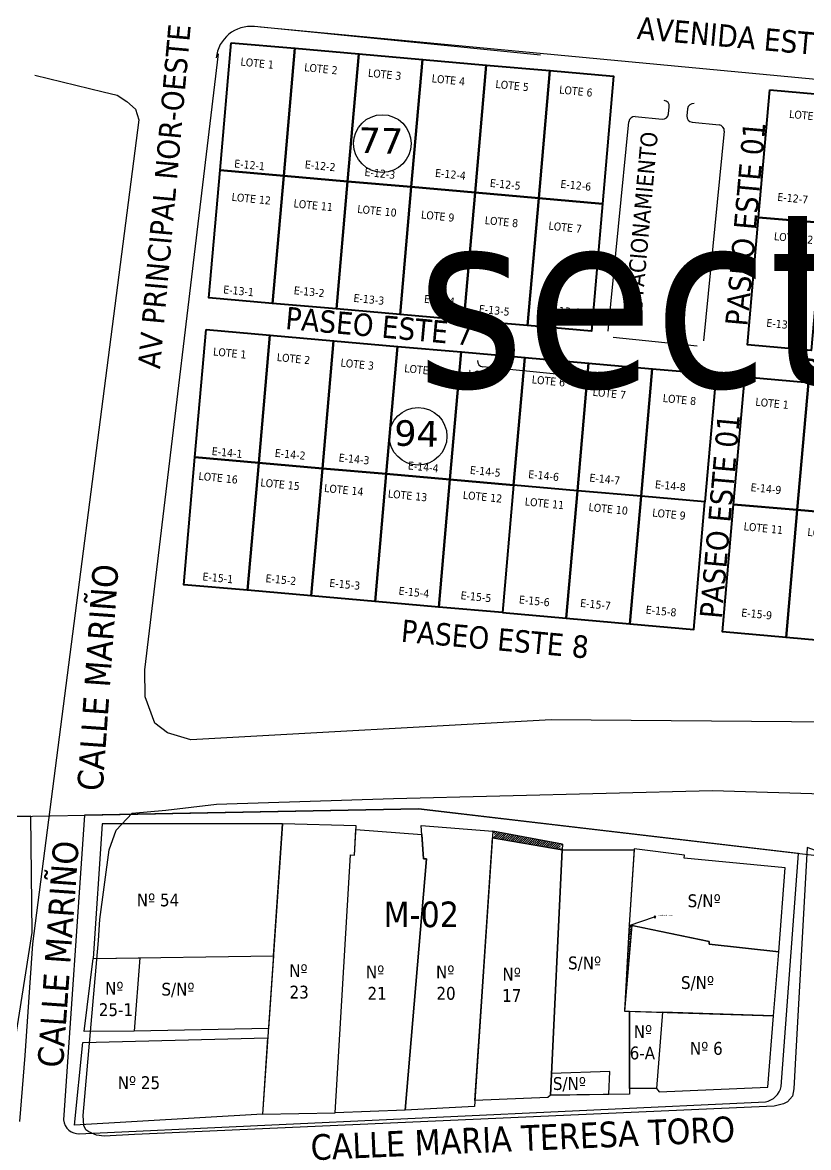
# Model space of a CAD drawing. Header units: metres. Extents: x 2 to 659295185, y -28 to 1124222152.
# Drawn here: x 659811.4 to 659934.2, y 1125414.8 to 1125590.5 of the extents above; entities that cross this region are included whole.
import ezdxf

# ---------------------------------------------------------------- set-up
doc = ezdxf.new("R2010")
doc.units = ezdxf.units.M
doc.header["$MEASUREMENT"] = 0
doc.linetypes.add('HIDDEN', pattern=[0.375, 0.25, -0.125])
for name, color, linetype in [('CALLES', 1, 'CONTINUOUS'), ('División Parroquial', 130, 'CONTINUOUS'), ('MANZANA', 30, 'CONTINUOUS'), ('Numero de manzana', 6, 'CONTINUOUS'), ('Parcelas', 140, 'CONTINUOUS'), ('TEXTOS', 7, 'CONTINUOUS')]:
    doc.layers.add(name, color=color, linetype=linetype)
doc.styles.add('ROMAN', font='verdana.ttf')
doc.styles.get("Standard").update_dxf_attribs({"font": 'tahoma.ttf'})
pattern_1 = [(50, (0, 0), (7.172601826, -0.62752135), [0.75, -8.25]), (355, (0, 0), (-1.387513336, 7.521921337), [0.6, -6.6]), (100.45144446, (0.598, -0.052), (5.785088467, 6.89439991), [0.63740192, -7.01142112]), (46.1842, (0, 2), (10.672413307, -1.65519281), [1.125, -12.375]), (96.6356355, (0.889, 1.862), (9.34661946, 9.74118601), [0.95610342, -10.5171376]), (351.184164, (0, 2), (9.34661945, 9.741186), [0.9, -9.90000001]), (21, (1, 1.5), (5.96907052, -4.026188907), [0.75, -8.25]), (326, (1, 1.5), (2.43315332, 7.25150045), [0.6, -6.6]), (71.45144474, (1.4974, 1.1645), (8.402223767, 3.225311528), [0.6374019, -7.01142112]), (37.5, (0, 0), (0.121598553, 3.3289385383), [0, -6.52, 0, -6.7, 0, -6.625]), (7.5, (0, 0), (2.630695374, 3.944117119), [0, -3.82, 0, -6.37, 0, -2.525]), (327.5, (-2.23, 0), (5.3382243617, -0.2255487173), [0, -2.5, 0, -7.8, 0, -10.35]), (317.5, (-3.23, 0), (5.831861693, 1.001049823), [0, -3.25, 0, -5.18, 0, -7.35])]

msp = doc.modelspace()

# ---------------------------------------------------------------- hatches: boundary and pattern name
at = {"layer": 'División Parroquial', "lineweight": 0, "transparency": 33554666}
h = msp.add_hatch(dxfattribs=at)
h.set_pattern_fill('AR-CONC', color=256)
h.set_pattern_definition(pattern_1)
h.paths.add_polyline_path([(659999.1244, 1125529.2988), (659989.1624, 1125530.1703), (659987.4193, 1125510.2464), (659997.3812, 1125509.3749)], flags=16)
h.paths.add_polyline_path([(659853.4654, 1125504.454), (660022.6101, 1125504.454), (660022.6101, 1125564.2894), (659853.4654, 1125564.2894)], flags=9)
h = msp.add_hatch(dxfattribs=at)
h.set_pattern_fill('AR-CONC', color=256)
h.set_pattern_definition(pattern_1)
h.paths.add_polyline_path([(660008.9388, 1125528.0544), (659999.1382, 1125528.9118), (659997.4087, 1125509.1433), (660007.2093, 1125508.2858), (660007.2165, 1125508.3677)], flags=16)
h.paths.add_polyline_path([(659853.4654, 1125504.454), (660022.6101, 1125504.454), (660022.6101, 1125564.2894), (659853.4654, 1125564.2894)], flags=9)

# ---------------------------------------------------------------- linework, layer by layer
at = {"layer": 'MANZANA'}
for p, q in [((659892.3239, 1125585.446), (659847.6326, 1125589.8978)), ((659912.345, 1125576.2404), (659912.4559, 1125577.3543)), ((659915.3206, 1125577.069), (659915.2096, 1125575.9551)), ((659902.8846, 1125542.2987), (659906.1444, 1125575.0243)), ((659907.1428, 1125575.8417), (659911.3467, 1125575.423)), ((659916.0271, 1125574.9567), (659920.231, 1125574.538)), ((659921.0484, 1125573.5397), (659917.7886, 1125540.8141)), ((659916.7903, 1125539.9966), (659903.702, 1125541.3004)), ((659896.3953, 1125535.4358), (659883.3071, 1125536.7395))]:
    msp.add_line(p, q, dxfattribs=at)
at = {"layer": 'MANZANA', "lineweight": -2}
for p, q in [((659848.5385, 1125589.8547), (660063.5464, 1125569.5888)), ((659830.4946, 1125489.3899), (659842.0014, 1125585.626)), ((659813.3102, 1125582.331), (659823.9556, 1125579.7215)), ((659823.9556, 1125579.7215), (659826.149, 1125579.1816)), ((659826.149, 1125579.1816), (659827.6828, 1125578.1918)), ((659827.6828, 1125578.1918), (659829.0021, 1125576.9821)), ((659829.0021, 1125576.9821), (659829.5628, 1125575.3224)), ((659829.5628, 1125575.3224), (659812.9392, 1125446.6186)), ((659830.5111, 1125485.1907), (659830.4946, 1125489.3899)), ((659832.0695, 1125481.1016), (659830.5111, 1125485.1907)), ((659893.9711, 1125481.6015), (659837.6685, 1125478.4721)), ((659937.806, 1125481.2515), (659893.9711, 1125481.6015)), ((659834.0485, 1125479.5619), (659832.0695, 1125481.1016)), ((659837.6685, 1125478.4721), (659834.0485, 1125479.5619)), ((659841.6595, 1125468.4342), (659869.3737, 1125469.324)), ((659869.3737, 1125469.324), (659919.2199, 1125470.5437)), ((659919.2199, 1125470.5437), (660098.9463, 1125465.3848)), ((659806.154, 1125466.419), (659873.268, 1125467.69)), ((659828.5156, 1125467.0444), (659833.7682, 1125467.5043)), ((659833.7682, 1125467.5043), (659841.6595, 1125468.4342)), ((659873.268, 1125467.69), (660051.935, 1125446.715)), ((659914.7769, 1125460.0041), (659914.8262, 1125460.4514)), ((659938.3388, 1125460.0814), (659934.0104, 1125461.6672))]:
    msp.add_line(p, q, dxfattribs=at)
at = {"layer": 'MANZANA', "linetype": 'Continuous'}
msp.add_lwpolyline([(659820.1584, 1125416.9262), (659927.4765, 1125421.9318, 0.30529144), (659929.9458, 1125424.3326), (659932.6714, 1125460.7162), (659873.268, 1125467.69), (659821.0656, 1125466.7014), (659817.7578, 1125419.1012, 0.39864469), (659820.2955, 1125416.9326)], format="xyb", dxfattribs=at)
msp.add_lwpolyline([(659820.1584, 1125416.9262), (659927.4765, 1125421.9318, 0.30529144), (659929.9458, 1125424.3326), (659932.6714, 1125460.7162), (659873.268, 1125467.69), (659821.0656, 1125466.7014), (659817.7578, 1125419.1012, 0.39864469), (659820.2955, 1125416.9326)], format="xyb", dxfattribs=at)
msp.add_lwpolyline([(659820.1584, 1125416.9262), (659927.4765, 1125421.9318, 0.30529144), (659929.9458, 1125424.3326), (659932.6714, 1125460.7162), (659873.268, 1125467.69), (659821.0656, 1125466.7014), (659817.7578, 1125419.1012, 0.39864469), (659820.2955, 1125416.9326)], format="xyb", dxfattribs=at)
msp.add_lwpolyline([(659820.1584, 1125416.9262), (659927.4765, 1125421.9318, 0.30529144), (659929.9458, 1125424.3326), (659932.6714, 1125460.7162), (659873.268, 1125467.69), (659821.0656, 1125466.7014), (659817.7578, 1125419.1012, 0.39864469), (659820.2955, 1125416.9326)], format="xyb", dxfattribs=at)
msp.add_lwpolyline([(659808.1914, 1125418.5509), (659812.864, 1125448.387), (659812.864, 1125448.387), (659812.663, 1125466.5423), (659806.154, 1125466.419), (659806.4957, 1125460.898), (659780.8263, 1125461.6626), (659778.6767, 1125452.9411), (659743.9696, 1125452.9737), (659745.4892, 1125462.3122), (659704.958, 1125464.202), (659704.1751, 1125443.1964), (659694.5526, 1125441.6882), (659681.4932, 1125436.1892), (659681.047, 1125436.2843), (659656.419, 1125425.6649), (659641.0467, 1125418.0838), (659629.9952, 1125412.1368)], dxfattribs=at)
at = {"layer": 'MANZANA'}
for centre, radius, start, end in [((659847.09, 1125584.4504), 5.4743, 84.311449, 174.311449), ((659911.5481, 1125577.4448), 0.9124, 354.311449, 84.311449), ((659916.2285, 1125576.9786), 0.9124, 84.311449, 174.311449), ((659911.4371, 1125576.3309), 0.9124, 264.311449, 354.311449), ((659907.0523, 1125574.9338), 0.9124, 84.311449, 174.311449), ((659916.1175, 1125575.8646), 0.9124, 174.311449, 264.311449), ((659920.1405, 1125573.6301), 0.9124, 354.311449, 84.311449), ((659883.3975, 1125537.6474), 0.9124, 174.311449, 264.311449), ((659896.8797, 1125535.6551), 0.9124, 264.311449, 354.311449)]:
    msp.add_arc(centre, radius, start, end, dxfattribs=at)
at = {"layer": 'Numero de manzana', "lineweight": -2}
for centre in [(659867.6147, 1125571.6225), (659873.1986, 1125525.8956)]:
    msp.add_circle(centre, 4.5001, dxfattribs=at)
at = {"layer": 'Parcelas', "lineweight": -2}
for p, q in [((659826.0088, 1125464.375), (659828.5156, 1125467.0444)), ((659823.8371, 1125465.3286), (659822.3844, 1125444.3388)), ((659851.9871, 1125465.3286), (659823.8371, 1125465.3286)), ((659824.9286, 1125461.2756), (659826.0088, 1125464.375)), ((659851.9871, 1125465.3286), (659848.8726, 1125419.9955)), ((659850.5717, 1125444.7272), (659851.9871, 1125465.3286)), ((659863.5132, 1125465.0288), (659851.9871, 1125465.3286)), ((659863.2443, 1125460.4467), (659863.5132, 1125465.0288)), ((659863.2443, 1125460.4467), (659863.4816, 1125464.4897)), ((659863.4816, 1125464.4897), (659873.7799, 1125463.6811)), ((659874.0363, 1125459.8797), (659873.685, 1125465.0879)), ((659873.685, 1125465.0879), (659884.8716, 1125464.2229)), ((659873.7799, 1125463.6811), (659874.0363, 1125459.8797)), ((659884.8716, 1125464.2229), (659882.008, 1125421.1881)), ((659884.8397, 1125463.7434), (659884.8448, 1125463.7485)), ((659884.8649, 1125464.1222), (659884.9508, 1125464.208)), ((659895.7713, 1125462.1778), (659884.8716, 1125464.2229)), ((659884.9525, 1125463.1491), (659885.8438, 1125464.0405)), ((659885.038, 1125463.9417), (659885.2485, 1125464.1522)), ((659885.1425, 1125463.6927), (659885.5462, 1125464.0963)), ((659885.2537, 1125463.0968), (659886.1415, 1125463.9846)), ((659885.555, 1125463.0445), (659886.4392, 1125463.9287)), ((659885.8563, 1125462.9922), (659886.7369, 1125463.8729)), ((659886.1575, 1125462.9399), (659887.0346, 1125463.817)), ((659886.4588, 1125462.8876), (659887.3323, 1125463.7612)), ((659886.7601, 1125462.8353), (659887.63, 1125463.7053)), ((659887.0613, 1125462.7831), (659887.9277, 1125463.6495)), ((659882.0697, 1125422.116), (659884.8019, 1125463.1752)), ((659884.8019, 1125463.1752), (659895.7285, 1125461.2788)), ((659884.8145, 1125463.3647), (659884.8272, 1125463.3774)), ((659887.3626, 1125462.7308), (659888.2254, 1125463.5936)), ((659887.6638, 1125462.6785), (659888.5231, 1125463.5377)), ((659887.9651, 1125462.6262), (659888.8208, 1125463.4819)), ((659888.2664, 1125462.5739), (659889.1185, 1125463.426)), ((659888.5676, 1125462.5216), (659889.4162, 1125463.3702)), ((659888.8689, 1125462.4693), (659889.7139, 1125463.3143)), ((659889.1702, 1125462.417), (659890.0116, 1125463.2585)), ((659889.4714, 1125462.3648), (659890.3093, 1125463.2026)), ((659889.7727, 1125462.3125), (659890.607, 1125463.1467)), ((659890.074, 1125462.2602), (659890.9047, 1125463.0909)), ((659890.3752, 1125462.2079), (659891.2024, 1125463.035)), ((659890.6765, 1125462.1556), (659891.5001, 1125462.9792)), ((659890.9778, 1125462.1033), (659891.7978, 1125462.9233)), ((659891.279, 1125462.051), (659892.0955, 1125462.8675)), ((659891.5803, 1125461.9987), (659892.3932, 1125462.8116)), ((659891.8816, 1125461.9465), (659892.6909, 1125462.7557)), ((659892.1828, 1125461.8942), (659892.9885, 1125462.6999)), ((659892.4841, 1125461.8419), (659893.2862, 1125462.644)), ((659892.7854, 1125461.7896), (659893.5839, 1125462.5882)), ((659893.0866, 1125461.7373), (659893.8816, 1125462.5323)), ((659893.3879, 1125461.685), (659894.1793, 1125462.4765)), ((659893.6892, 1125461.6327), (659894.477, 1125462.4206)), ((659893.9904, 1125461.5804), (659894.7747, 1125462.3647)), ((659894.2917, 1125461.5281), (659895.0724, 1125462.3089)), ((659894.593, 1125461.4759), (659895.3701, 1125462.253)), ((659894.8942, 1125461.4236), (659895.4025, 1125461.9318)), ((659895.4994, 1125462.0288), (659895.6678, 1125462.1972)), ((659895.7002, 1125461.876), (659895.7598, 1125461.9356)), ((659895.7713, 1125462.1778), (659895.7285, 1125461.2788)), ((659823.4361, 1125450.4278), (659824.9286, 1125461.2756)), ((659860.2508, 1125420.1954), (659862.6162, 1125460.496)), ((659860.2508, 1125420.1954), (659862.6162, 1125460.496)), ((659862.6162, 1125460.496), (659863.2443, 1125460.4467)), ((659862.6162, 1125460.496), (659863.2443, 1125460.4467)), ((659895.7285, 1125461.2788), (659893.9085, 1125422.982)), ((659893.9085, 1125422.982), (659895.7285, 1125461.2788)), ((659895.1955, 1125461.3713), (659895.391, 1125461.5668)), ((659895.4967, 1125461.319), (659895.7421, 1125461.5644)), ((659895.7285, 1125461.2788), (659906.9685, 1125461.3087)), ((659906.9767, 1125461.4284), (659906.1592, 1125449.5565)), ((659906.9685, 1125461.3087), (659906.1592, 1125449.5565)), ((659914.8262, 1125460.4514), (659906.9767, 1125461.4284)), ((659934.0104, 1125461.6672), (659932.1246, 1125427.8024)), ((659874.5263, 1125459.8797), (659871.1817, 1125420.642)), ((659871.1817, 1125420.642), (659874.5263, 1125459.8797)), ((659874.0363, 1125459.8797), (659874.5263, 1125459.8797)), ((659874.5263, 1125459.8797), (659874.0363, 1125459.8797)), ((659930.5449, 1125458.4948), (659914.7769, 1125460.0041)), ((659929.5654, 1125445.3513), (659930.5449, 1125458.4948)), ((659823.2382, 1125447.1085), (659823.4361, 1125450.4278)), ((659906.1592, 1125449.4622), (659910.1449, 1125450.8127)), ((659910.1095, 1125450.916), (659910.2074, 1125450.63)), ((659910.3288, 1125450.875), (659910.1095, 1125450.916)), ((659910.2074, 1125450.63), (659910.3288, 1125450.875)), ((659906.1592, 1125449.5565), (659905.4705, 1125436.1015)), ((659906.6197, 1125449.4622), (659905.4705, 1125436.1015)), ((659906.0529, 1125447.48), (659906.4865, 1125447.9135)), ((659906.072, 1125447.8526), (659906.5197, 1125448.3003)), ((659906.0911, 1125448.2252), (659906.553, 1125448.6872)), ((659906.1101, 1125448.5979), (659906.5863, 1125449.074)), ((659906.1292, 1125448.9705), (659906.6195, 1125449.4608)), ((659906.1483, 1125449.3431), (659906.3272, 1125449.5221)), ((659906.1592, 1125449.5565), (659918.6693, 1125446.9932)), ((659918.6693, 1125446.9932), (659906.6197, 1125449.4622)), ((659812.9392, 1125446.6186), (659811.7023, 1125429.1422)), ((659820.8387, 1125419.7841), (659823.2382, 1125447.1085)), ((659905.9766, 1125445.9895), (659906.3534, 1125446.3662)), ((659905.9957, 1125446.3621), (659906.3866, 1125446.753)), ((659906.0148, 1125446.7347), (659906.4199, 1125447.1399)), ((659906.0339, 1125447.1074), (659906.4532, 1125447.5267)), ((659918.6693, 1125446.9932), (659918.6693, 1125446.5332)), ((659918.6693, 1125446.5332), (659918.6693, 1125446.9932)), ((659918.6693, 1125446.5332), (659929.5654, 1125445.3513)), ((659929.5654, 1125445.3513), (659918.6693, 1125446.5332)), ((659820.998, 1125432.9328), (659822.3844, 1125444.3388)), ((659820.998, 1125432.9328), (659822.3844, 1125444.3388)), ((659822.3844, 1125444.3388), (659850.5717, 1125444.7272)), ((659822.3844, 1125444.3388), (659850.5717, 1125444.7272)), ((659822.3844, 1125444.3388), (659850.5717, 1125444.7272)), ((659822.3844, 1125444.3388), (659829.7037, 1125444.4397)), ((659822.3844, 1125444.3388), (659829.7037, 1125444.4397)), ((659822.3844, 1125444.3388), (659829.7037, 1125444.4397)), ((659829.7037, 1125444.4397), (659828.8279, 1125432.9831)), ((659850.5717, 1125444.7272), (659849.7911, 1125433.364)), ((659905.8813, 1125444.1263), (659906.187, 1125444.4321)), ((659905.9003, 1125444.499), (659906.2203, 1125444.8189)), ((659905.9194, 1125444.8716), (659906.2536, 1125445.2057)), ((659905.9385, 1125445.2442), (659906.2868, 1125445.5926)), ((659905.9576, 1125445.6169), (659906.3201, 1125445.9794)), ((659928.7582, 1125435.3438), (659929.5654, 1125445.3513)), ((659905.805, 1125442.6358), (659906.0539, 1125442.8848)), ((659905.824, 1125443.0085), (659906.0872, 1125443.2716)), ((659905.8431, 1125443.3811), (659906.1205, 1125443.6584)), ((659905.8622, 1125443.7537), (659906.1537, 1125444.0453)), ((659905.7096, 1125440.7727), (659905.8876, 1125440.9507)), ((659905.7287, 1125441.1453), (659905.9208, 1125441.3375)), ((659905.7477, 1125441.5179), (659905.9541, 1125441.7243)), ((659905.7668, 1125441.8906), (659905.9874, 1125442.1111)), ((659905.7859, 1125442.2632), (659906.0207, 1125442.498)), ((659905.6333, 1125439.2822), (659905.7545, 1125439.4034)), ((659905.6524, 1125439.6548), (659905.7878, 1125439.7902)), ((659905.6714, 1125440.0274), (659905.821, 1125440.177)), ((659905.6905, 1125440.4001), (659905.8543, 1125440.5638)), ((659905.5379, 1125437.419), (659905.5881, 1125437.4692)), ((659905.557, 1125437.7917), (659905.6214, 1125437.8561)), ((659905.5761, 1125438.1643), (659905.6547, 1125438.2429)), ((659905.5951, 1125438.5369), (659905.6879, 1125438.6297)), ((659905.6142, 1125438.9096), (659905.7212, 1125439.0165)), ((659905.4705, 1125436.1015), (659906.2601, 1125436.0758)), ((659905.4705, 1125436.1015), (659928.7582, 1125435.3438)), ((659905.4807, 1125436.3012), (659905.4883, 1125436.3088)), ((659905.4998, 1125436.6738), (659905.5216, 1125436.6956)), ((659905.5189, 1125437.0464), (659905.5549, 1125437.0824)), ((659906.2601, 1125436.0758), (659906.2474, 1125423.1453)), ((659906.2483, 1125424.0053), (659906.2601, 1125436.0758)), ((659906.2601, 1125436.0758), (659911.4073, 1125435.9083)), ((659911.4073, 1125435.9083), (659910.4683, 1125424.0053)), ((659911.4073, 1125435.9083), (659910.4683, 1125424.0053)), ((659928.7582, 1125435.3438), (659911.4073, 1125435.9083)), ((659927.8425, 1125424.2014), (659928.7582, 1125435.3438)), ((659828.8279, 1125432.9831), (659820.998, 1125432.9328)), ((659828.8279, 1125432.9831), (659820.998, 1125432.9328)), ((659849.7911, 1125433.364), (659828.8279, 1125432.9831)), ((659819.5021, 1125418.2893), (659820.7869, 1125431.1956)), ((659820.7869, 1125431.1956), (659849.6773, 1125431.9412)), ((659849.6773, 1125431.9412), (659848.8726, 1125419.9955)), ((659811.7023, 1125429.1422), (659810.8695, 1125418.8542)), ((659932.1246, 1125427.8024), (659931.9267, 1125423.9332)), ((659894.068, 1125426.3382), (659893.9085, 1125422.982)), ((659903.152, 1125426.669), (659894.068, 1125426.3382)), ((659902.9977, 1125423.1023), (659903.152, 1125426.669)), ((659910.4683, 1125424.0053), (659906.2483, 1125424.0053)), ((659910.4683, 1125424.0053), (659910.8684, 1125423.4679)), ((659910.8684, 1125423.4679), (659927.8425, 1125424.2014)), ((659931.9267, 1125423.9332), (659931.7123, 1125422.8234)), ((659893.4804, 1125422.576), (659882.0697, 1125422.116)), ((659893.9085, 1125422.982), (659893.4804, 1125422.576)), ((659906.2474, 1125423.1453), (659893.9085, 1125422.982)), ((659893.9085, 1125422.982), (659902.9977, 1125423.1023)), ((659930.294, 1125421.6037), (659928.8675, 1125421.2638)), ((659930.9455, 1125421.9336), (659930.294, 1125421.6037)), ((659931.7123, 1125422.8234), (659930.9455, 1125421.9336)), ((659848.8726, 1125419.9955), (659819.5021, 1125418.2893)), ((659820.9541, 1125418.2344), (659820.8387, 1125419.7841)), ((659928.8675, 1125421.2638), (659828.8537, 1125416.8347)), ((659848.8726, 1125419.9955), (659860.2508, 1125420.1954)), ((659871.1817, 1125420.642), (659860.2508, 1125420.1954)), ((659882.008, 1125421.1881), (659871.1817, 1125420.642)), ((659821.284, 1125417.5745), (659820.9541, 1125418.2344)), ((659821.7293, 1125417.2446), (659821.284, 1125417.5745)), ((659822.9331, 1125416.6947), (659821.7293, 1125417.2446)), ((659824.137, 1125416.5847), (659822.9331, 1125416.6947)), ((659828.8537, 1125416.8347), (659824.137, 1125416.5847))]:
    msp.add_line(p, q, dxfattribs=at)
at = {"layer": 'Parcelas', "lineweight": 40}
for points in [[(659843.9855, 1125587.3798), (659853.9474, 1125586.5082), (659852.2043, 1125566.5844), (659842.2424, 1125567.4559), (659843.9855, 1125587.3798)], [(659853.9474, 1125586.5082), (659863.9094, 1125585.6367), (659862.1663, 1125565.7128), (659852.2043, 1125566.5844), (659853.9474, 1125586.5082)], [(659863.9094, 1125585.6367), (659873.8713, 1125584.7651), (659872.1282, 1125564.8412), (659862.1663, 1125565.7128), (659863.9094, 1125585.6367)], [(659873.8713, 1125584.7651), (659883.8333, 1125583.8936), (659882.0901, 1125563.9697), (659872.1282, 1125564.8412), (659873.8713, 1125584.7651)], [(659883.8333, 1125583.8936), (659893.7952, 1125583.022), (659892.0521, 1125563.0981), (659882.0901, 1125563.9697), (659883.8333, 1125583.8936)], [(659893.7952, 1125583.022), (659903.7572, 1125582.1505), (659902.014, 1125562.2266), (659892.0521, 1125563.0981), (659893.7952, 1125583.022)], [(659928.1639, 1125580.0151), (659938.1259, 1125579.1436), (659936.3828, 1125559.2197), (659926.4208, 1125560.0912), (659928.1639, 1125580.0151)], [(659842.2424, 1125567.4559), (659852.2043, 1125566.5844), (659850.4612, 1125546.6605), (659840.4992, 1125547.532), (659842.2424, 1125567.4559)], [(659852.2043, 1125566.5844), (659862.1663, 1125565.7128), (659860.4231, 1125545.7889), (659850.4612, 1125546.6605), (659852.2043, 1125566.5844)], [(659862.1663, 1125565.7128), (659872.1282, 1125564.8412), (659870.3851, 1125544.9173), (659860.4231, 1125545.7889), (659862.1663, 1125565.7128)], [(659872.1282, 1125564.8412), (659882.0901, 1125563.9697), (659880.347, 1125544.0458), (659870.3851, 1125544.9173), (659872.1282, 1125564.8412)], [(659882.0901, 1125563.9697), (659892.0521, 1125563.0981), (659890.309, 1125543.1742), (659880.347, 1125544.0458), (659882.0901, 1125563.9697)], [(659892.0521, 1125563.0981), (659902.014, 1125562.2266), (659900.2709, 1125542.3027), (659890.309, 1125543.1742), (659892.0521, 1125563.0981)], [(659926.4208, 1125560.0912), (659936.3828, 1125559.2197), (659934.6396, 1125539.2958), (659924.6777, 1125540.1674), (659926.4208, 1125560.0912)], [(659840.0635, 1125542.551), (659850.0254, 1125541.6795), (659848.2823, 1125521.7556), (659838.3203, 1125522.6271), (659840.0635, 1125542.551)], [(659850.0254, 1125541.6795), (659859.9874, 1125540.8079), (659858.2442, 1125520.884), (659848.2823, 1125521.7556), (659850.0254, 1125541.6795)], [(659859.9874, 1125540.8079), (659869.9493, 1125539.9364), (659868.2062, 1125520.0125), (659858.2442, 1125520.884), (659859.9874, 1125540.8079)], [(659869.9493, 1125539.9364), (659879.9113, 1125539.0648), (659878.1681, 1125519.1409), (659868.2062, 1125520.0125), (659869.9493, 1125539.9364)], [(659879.9113, 1125539.0648), (659889.8732, 1125538.1933), (659888.1301, 1125518.2694), (659878.1681, 1125519.1409), (659879.9113, 1125539.0648)], [(659889.8732, 1125538.1933), (659899.8351, 1125537.3217), (659898.092, 1125517.3978), (659888.1301, 1125518.2694), (659889.8732, 1125538.1933)], [(659899.8351, 1125537.3217), (659909.7971, 1125536.4501), (659908.054, 1125516.5262), (659898.092, 1125517.3978), (659899.8351, 1125537.3217)], [(659909.797, 1125536.4501), (659919.7589, 1125535.5785), (659918.0158, 1125515.6547), (659908.0539, 1125516.5262), (659909.797, 1125536.4501)], [(659924.2419, 1125535.1864), (659934.2039, 1125534.3148), (659932.4607, 1125514.3909), (659922.4988, 1125515.2625), (659924.2419, 1125535.1864)], [(659934.2039, 1125534.3148), (659944.1658, 1125533.4433), (659942.4227, 1125513.5194), (659932.4607, 1125514.3909), (659934.2039, 1125534.3148)], [(659838.3203, 1125522.6271), (659848.2823, 1125521.7556), (659846.5392, 1125501.8317), (659836.5772, 1125502.7033), (659838.3203, 1125522.6271)], [(659848.2823, 1125521.7556), (659858.2442, 1125520.884), (659856.5011, 1125500.9601), (659846.5392, 1125501.8317), (659848.2823, 1125521.7556)], [(659858.2442, 1125520.884), (659868.2062, 1125520.0125), (659866.4631, 1125500.0886), (659856.5011, 1125500.9601), (659858.2442, 1125520.884)], [(659868.2062, 1125520.0125), (659878.1681, 1125519.1409), (659876.425, 1125499.217), (659866.4631, 1125500.0886), (659868.2062, 1125520.0125)], [(659878.1681, 1125519.1409), (659888.1301, 1125518.2694), (659886.387, 1125498.3455), (659876.425, 1125499.217), (659878.1681, 1125519.1409)], [(659886.387, 1125498.3454), (659896.3489, 1125497.4738), (659898.092, 1125517.3977), (659888.1301, 1125518.2693), (659886.387, 1125498.3454)], [(659896.3489, 1125497.4738), (659906.3109, 1125496.6023), (659908.054, 1125516.5262), (659898.092, 1125517.3977), (659896.3489, 1125497.4738)], [(659906.3107, 1125496.6023), (659916.2727, 1125495.7308), (659918.0158, 1125515.6547), (659908.0539, 1125516.5262), (659906.3107, 1125496.6023)], [(659922.4988, 1125515.2625), (659932.4607, 1125514.3909), (659930.7176, 1125494.467), (659920.7557, 1125495.3386), (659922.4988, 1125515.2625)], [(659932.4607, 1125514.3909), (659942.4227, 1125513.5194), (659940.6796, 1125493.5955), (659930.7176, 1125494.467), (659932.4607, 1125514.3909)]]:
    msp.add_lwpolyline(points, dxfattribs=at)

# ---------------------------------------------------------------- texts
at = {"layer": 'CALLES', "color": 0}
for s, height, rotation, p in [('AVENIDA ESTE A-A DOS', 3.5, 354.880446, (659907.3236, 1125587.9657)), ('AV PRINCIPAL NOR-OESTE', 3.5, 84.880446, (659832.8562, 1125536.3394)), ('PASEO ESTE 01', 3.5, 84.880446, (659924.656, 1125542.9921)), ('PASEO ESTE 7', 3.5, 354.880446, (659852.3425, 1125542.6636)), ('PASEO ESTE 7', 3.5, 354.880446, (659932.9875, 1125534.6682)), ('PASEO ESTE 01', 3.5, 84.880446, (659920.6585, 1125497.3003)), ('CALLE MARIÑO', 4, 85.964714, (659823.8748, 1125470.3788)), ('PASEO ESTE 8', 3.5, 354.880446, (659870.4199, 1125493.8062)), ('CALLE MARIÑO', 4, 85.964714, (659817.6759, 1125427.1624)), ('CALLE MARIA TERESA TORO', 4, 2.51033, (659856.4804, 1125412.801))]:
    msp.add_text(s, height=height, rotation=rotation, dxfattribs=at).set_placement(p)
at = {"layer": 'CALLES'}
msp.add_text('ESTACIONAMIENTO', height=2.625, rotation=84.880446, dxfattribs=at).set_placement((659907.9925, 1125543.3939))
at = {"layer": 'Numero de manzana', "lineweight": -2, "style": 'ROMAN'}
for s, p in [('77', (659863.8261, 1125570.1705)), ('94', (659869.41, 1125524.4436))]:
    msp.add_text(s, height=4, rotation=358.491535, dxfattribs=at).set_placement(p)
at = {"layer": 'Numero de manzana', "lineweight": -2}
msp.add_text('M-02', height=4, dxfattribs=at).set_placement((659867.8014, 1125449.2124))
at = {"layer": 'Parcelas', "lineweight": -2}
for s, height, rotation, p in [('LOTE 1', 1.25, 354.222581, (659845.3895, 1125583.8112)), ('LOTE 2', 1.25, 354.222581, (659855.3515, 1125582.9397)), ('LOTE 3', 1.25, 354.222581, (659865.3134, 1125582.0681)), ('LOTE 4', 1.25, 354.222581, (659875.2753, 1125581.1966)), ('LOTE 5', 1.25, 354.222581, (659885.2373, 1125580.325)), ('LOTE 6', 1.25, 354.222581, (659895.1992, 1125579.4534)), ('LOTE 1', 1.25, 354.222581, (659931.1356, 1125575.6472)), ('E-12-1', 1.25, 354.222581, (659844.4042, 1125567.9043)), ('E-12-2', 1.25, 354.222581, (659855.4379, 1125567.7641)), ('E-12-3', 1.25, 354.222581, (659864.77, 1125566.5755)), ('E-12-4', 1.25, 354.222581, (659875.8038, 1125566.4352)), ('E-12-5', 1.25, 354.222581, (659884.3611, 1125564.8615)), ('E-12-6', 1.25, 354.222581, (659895.3949, 1125564.7212)), ('LOTE 12', 1.25, 354.222581, (659844.001, 1125562.6895)), ('E-12-7', 1.25, 354.222581, (659929.3037, 1125562.6888)), ('LOTE 11', 1.25, 354.222581, (659853.6826, 1125561.6682)), ('LOTE 10', 1.25, 354.222581, (659863.6445, 1125560.7966)), ('LOTE 9', 1.25, 354.222581, (659873.6065, 1125559.9251)), ('LOTE 8', 1.25, 354.222581, (659883.5684, 1125559.0535)), ('LOTE 7', 1.25, 354.222581, (659893.5304, 1125558.182)), ('LOTE 12', 1.25, 354.222581, (659928.7647, 1125556.5489)), ('E-13-1', 1.25, 354.222581, (659842.683, 1125548.2317)), ('E-13-2', 1.25, 354.222581, (659853.7168, 1125548.0914)), ('E-13-3', 1.25, 354.222581, (659863.0489, 1125546.9029)), ('E-13-4', 1.25, 354.222581, (659874.0827, 1125546.7626)), ('E-13-5', 1.25, 354.222581, (659882.64, 1125545.1889)), ('E-13-6', 1.25, 354.222581, (659893.6738, 1125545.0486)), ('E-13-7', 1.25, 354.222581, (659927.5826, 1125543.0161)), ('LOTE 1', 1.25, 354.222581, (659841.1029, 1125538.5341)), ('LOTE 2', 1.25, 354.222581, (659851.0648, 1125537.6626)), ('LOTE 3', 1.25, 354.222581, (659861.0268, 1125536.791)), ('LOTE 4', 1.25, 354.222581, (659870.9887, 1125535.9194)), ('LOTE 5', 1.25, 354.222581, (659880.9507, 1125535.0479)), ('LOTE 6', 1.25, 354.222581, (659890.9126, 1125534.1763)), ('LOTE 7', 1.25, 354.222581, (659900.4318, 1125532.2238)), ('LOTE 8', 1.25, 354.222581, (659911.3899, 1125531.2651)), ('LOTE 1', 1.25, 354.222581, (659925.8674, 1125530.6815)), ('E-14-1', 1.25, 354.222581, (659840.8919, 1125522.9714)), ('E-14-2', 1.25, 354.222581, (659850.7494, 1125522.6951)), ('E-14-3', 1.25, 354.222581, (659860.7342, 1125521.967)), ('E-14-4', 1.25, 354.222581, (659871.5482, 1125520.7298)), ('LOTE 16', 1.25, 354.222581, (659838.8193, 1125519.1007)), ('E-14-5', 1.25, 354.222581, (659881.2437, 1125520.0272)), ('E-14-6', 1.25, 354.222581, (659890.3612, 1125519.3749)), ('E-14-7', 1.25, 354.222581, (659899.9252, 1125518.8293)), ('LOTE 15', 1.25, 354.222581, (659848.5009, 1125518.0794)), ('LOTE 14', 1.25, 354.222581, (659858.4628, 1125517.2078)), ('E-14-8', 1.25, 354.222581, (659910.1734, 1125517.787)), ('E-14-9', 1.25, 354.222581, (659925.1148, 1125517.3317)), ('LOTE 13', 1.25, 354.222581, (659868.4248, 1125516.3362)), ('LOTE 12', 1.25, 354.222581, (659880.1428, 1125516.1315)), ('LOTE 11', 1.25, 354.222581, (659889.8244, 1125515.1101)), ('LOTE 10', 1.25, 354.222581, (659899.7863, 1125514.2386)), ('LOTE 9', 1.25, 354.222581, (659909.7483, 1125513.367)), ('LOTE 11', 1.25, 354.222581, (659924.0351, 1125511.2246)), ('LOTE 10', 1.25, 354.222581, (659933.997, 1125510.3531)), ('E-15-1', 1.25, 354.222581, (659839.4413, 1125503.3941)), ('E-15-2', 1.25, 354.222581, (659849.2989, 1125503.1179)), ('E-15-3', 1.25, 354.222581, (659859.2836, 1125502.3897)), ('E-15-4', 1.25, 354.222581, (659870.0976, 1125501.1526)), ('E-15-5', 1.25, 354.222581, (659879.7931, 1125500.45)), ('E-15-6', 1.25, 354.222581, (659888.9106, 1125499.7977)), ('E-15-7', 1.25, 354.222581, (659898.4746, 1125499.252)), ('E-15-8', 1.25, 354.222581, (659908.7228, 1125498.2098)), ('E-15-9', 1.25, 354.222581, (659923.6642, 1125497.7545)), ('0.9', 0.2, 87.279116, (659895.6347, 1125461.5969))]:
    msp.add_text(s, height=height, rotation=rotation, dxfattribs=at).set_placement(p)
for s, height, p in [('Nº 54', 2, (659829.2243, 1125452.4666)), ('S/Nº', 2, (659915.3254, 1125452.3403)), ('si existe el hueco', 0.2, (659910.7778, 1125450.9469)), ('S/Nº', 2, (659896.6343, 1125442.625)), ('Nº', 2, (659853.0419, 1125441.4083)), ('Nº', 2, (659865.0336, 1125441.22)), ('Nº', 2, (659875.9926, 1125441.219)), ('Nº', 2, (659886.3794, 1125440.8751)), ('S/Nº', 2, (659914.2825, 1125439.558)), ('Nº', 2, (659824.2714, 1125438.6661)), ('S/Nº', 2, (659833.077, 1125438.5217)), ('23', 2, (659853.104, 1125438.0668)), ('21', 2, (659865.2888, 1125437.8785)), ('20', 2, (659876.0581, 1125437.8775)), ('17', 2, (659886.3302, 1125437.5336)), ('25-1', 2, (659823.2843, 1125435.3246)), ('Nº', 2, (659906.8989, 1125431.9011)), ('6-A', 2, (659906.2639, 1125428.5596)), ('Nº 6', 2, (659915.6752, 1125429.2777)), ('Nº 25', 2, (659826.2423, 1125423.926)), ('S/Nº', 2, (659894.2582, 1125423.7818))]:
    msp.add_text(s, height=height, dxfattribs=at).set_placement(p)
at = {"layer": 'TEXTOS', "linetype": 'HIDDEN', "lineweight": 40, "insert": (659872.8925, 1125561.3018), "char_height": 27.69936, "width": 372.724773, "attachment_point": 1}
msp.add_mtext('sector 14', dxfattribs=at)

doc.saveas('drawing.dxf')
